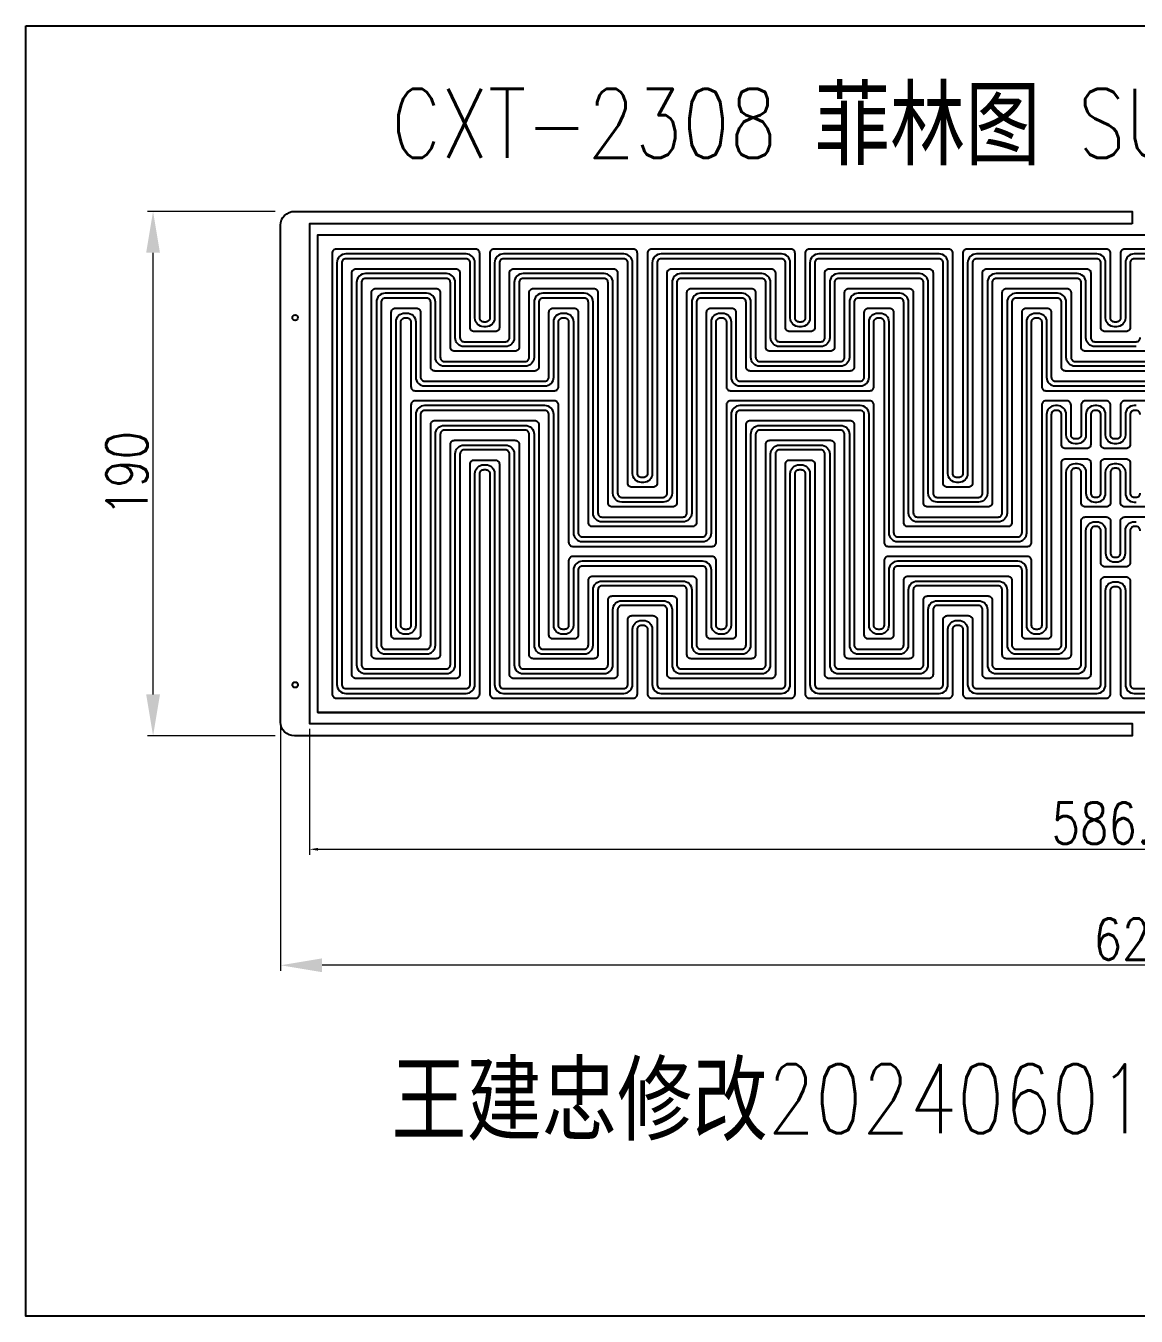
# Model space of a CAD drawing. Header units: millimetres. Extents: x 968 to 6118, y -423 to 1223.
# Drawn here: x 4542.8 to 4945.1, y -366.3 to 101.2 of the extents above; entities that cross this region are included whole.
import ezdxf

# ---------------------------------------------------------------- set-up
doc = ezdxf.new("R2010")
doc.units = ezdxf.units.MM
doc.header["$LTSCALE"] = 30
doc.header["$PDMODE"] = 3
doc.header["$PDSIZE"] = 0.3
doc.layers.get('0').update_dxf_attribs({"linetype": 'CONTINUOUS'})
doc.layers.get('Defpoints').update_dxf_attribs({"linetype": 'CONTINUOUS'})
for name, color, linetype in [('参照', 6, 'CONTINUOUS'), ('发热丝', 3, 'CONTINUOUS'), ('菲林', 30, 'CONTINUOUS')]:
    doc.layers.add(name, color=color, linetype=linetype)
doc.styles.get("Standard").update_dxf_attribs({"font": 'simplex.shx', "width": 0.8})
doc.dimstyles.new('YanXiu', dxfattribs={"dimscale": 2, "dimtxt": 2, "dimasz": 2.2, "dimexe": 0.66, "dimexo": 0.66, "dimgap": 0.66, "dimtad": 1, "dimtoh": 1, "dimdsep": 46, "dimtxsty": 'Standard', "dimcen": 0.5, "dimclrd": 1, "dimclre": 1, "dimclrt": 4, "dimazin": 2, "dimtfac": 1, "dimtmove": 0, "dimatfit": 3, "dimfxl": 1, "dimlwd": 5, "dimlwe": 5, "dimarcsym": 0})

# ---------------------------------------------------------------- blocks, each defined once
blk = doc.blocks.new('*D73')
at = {"layer": 'Defpoints', "color": 0}
for p in [(4635.12, -138.38), (5255.12, -138.38), (4635.12, -239.14)]:
    blk.add_point(p, dxfattribs=at)
at = {"layer": '参照', "color": 3, "lineweight": 5}
for p, q in [((4635.12, -140.36), (4635.12, -241.12)), ((5255.12, -140.36), (5255.12, -241.12)), ((5240.12, -239.14), (4650.12, -239.14))]:
    blk.add_line(p, q, dxfattribs=at)
at = {"layer": '参照', "color": 3}
for points in [[(4650.12, -236.64), (4650.12, -241.64), (4635.12, -239.14)], [(5240.12, -241.64), (5240.12, -236.64), (5255.12, -239.14)]]:
    blk.add_solid(points, dxfattribs=at)
at = {"layer": '参照', "color": 0, "insert": (4945.12, -229.66), "char_height": 15, "attachment_point": 5}
blk.add_mtext('620', dxfattribs=at)
blk = doc.blocks.new('*D74')
at = {"layer": 'Defpoints', "color": 0}
for p in [(4588.91, 33.97), (4635.12, 33.97), (4635.12, -156.03)]:
    blk.add_point(p, dxfattribs=at)
at = {"layer": '参照', "color": 3, "lineweight": 5}
for p, q in [((4633.14, 33.97), (4586.93, 33.97)), ((4588.91, -141.03), (4588.91, 18.97)), ((4633.14, -156.03), (4586.93, -156.03))]:
    blk.add_line(p, q, dxfattribs=at)
at = {"layer": '参照', "color": 3}
for points in [[(4591.41, 18.97), (4586.41, 18.97), (4588.91, 33.97)], [(4586.41, -141.03), (4591.41, -141.03), (4588.91, -156.03)]]:
    blk.add_solid(points, dxfattribs=at)
at = {"layer": '参照', "color": 0, "insert": (4579.43, -61.03), "char_height": 15, "attachment_point": 5, "rotation": 90}
blk.add_mtext('190', dxfattribs=at)
blk = doc.blocks.new('*D75')
at = {"layer": 'Defpoints', "color": 0}
for p in [(4645.62, -151.53), (5232.12, -151.53), (5232.12, -197.12)]:
    blk.add_point(p, dxfattribs=at)
at = {"layer": '参照', "color": 3, "lineweight": 5}
for p, q in [((4645.62, -153.51), (4645.62, -199.1)), ((5232.12, -153.51), (5232.12, -199.1)), ((4648.62, -197.12), (5229.12, -197.12))]:
    blk.add_line(p, q, dxfattribs=at)
at = {"layer": '参照', "color": 3}
for points in [[(4648.62, -196.62), (4648.62, -197.62), (4645.62, -197.12)], [(5229.12, -197.62), (5229.12, -196.62), (5232.12, -197.12)]]:
    blk.add_solid(points, dxfattribs=at)
at = {"layer": '参照', "color": 0, "insert": (4937.62, -187.64), "char_height": 15, "attachment_point": 5}
blk.add_mtext('586.5', dxfattribs=at)

msp = doc.modelspace()

# ---------------------------------------------------------------- linework, layer by layer
msp.add_lwpolyline([(5246.622, -41.03), (5246.622, -81.03), (5226.622, -81.03), (5226.622, -147.53), (4648.622, -147.53), (5226.622, -147.53), (4648.622, -147.53), (4648.622, 25.47), (5226.622, 25.47), (5226.622, -41.03)], close=True)
at = {"layer": '参照'}
msp.add_lwpolyline([(4542.797, 101.197), (5294.27, 101.197), (5294.27, -366.265), (4542.797, -366.265)], close=True, dxfattribs=at)
for points in [[(4987.985, 18.57), (4944.393, 18.57, 0.4142136), (4941.193, 15.37), (4941.193, -4.643, -0.4142136), (4937.993, -7.843), (4937.251, -7.843, -0.4142136), (4934.051, -4.643), (4934.051, 15.37, 0.4142136), (4930.851, 18.57), (4887.258, 18.57, 0.4142136), (4884.058, 15.37), (4884.058, -61.024, -0.4142136), (4880.858, -64.224), (4880.117, -64.224, -0.4142136), (4876.917, -61.024), (4876.917, 15.37, 0.4142136), (4873.717, 18.57), (4830.124, 18.57, 0.4142136), (4826.924, 15.37), (4826.924, -4.643, -0.4142136), (4823.724, -7.843), (4822.983, -7.843, -0.4142136), (4819.783, -4.643), (4819.783, 15.37, 0.4142136), (4816.583, 18.57), (4772.99, 18.57, 0.4142136), (4769.79, 15.37), (4769.79, -61.024, -0.4142136), (4766.59, -64.224), (4765.848, -64.224, -0.4142136), (4762.648, -61.024), (4762.648, 15.37, 0.4142136), (4759.448, 18.57), (4715.856, 18.57, 0.4142136), (4712.656, 15.37), (4712.656, -4.643, -0.4142136), (4709.456, -7.843), (4708.714, -7.843, -0.4142136), (4705.514, -4.643), (4705.514, 15.37, 0.4142136), (4702.314, 18.57), (4658.722, 18.57, 0.4142136), (4655.522, 15.37), (4655.522, -137.43, 0.4142136), (4658.722, -140.63), (4702.314, -140.63, 0.4142136), (4705.514, -137.43), (4705.514, -61.035, -0.4142136), (4708.714, -57.835), (4709.456, -57.835, -0.4142136), (4712.656, -61.035), (4712.656, -137.43, 0.4142136), (4715.856, -140.63), (4759.448, -140.63, 0.4142136), (4762.648, -137.43), (4762.648, -117.417, -0.4142136), (4765.848, -114.217), (4766.59, -114.217, -0.4142136), (4769.79, -117.417), (4769.79, -137.43, 0.4142136), (4772.99, -140.63), (4816.583, -140.63, 0.4142136), (4819.783, -137.43), (4819.783, -61.035, -0.4142136), (4822.983, -57.835), (4823.724, -57.835, -0.4142136), (4826.924, -61.035), (4826.924, -137.43, 0.4142136), (4830.124, -140.63), (4873.717, -140.63, 0.4142136), (4876.917, -137.43), (4876.917, -117.417, -0.4142136), (4880.117, -114.217), (4880.858, -114.217, -0.4142136), (4884.058, -117.417), (4884.058, -137.43, 0.4142136), (4887.258, -140.63), (4930.851, -140.63, 0.4142136), (4934.051, -137.43), (4934.051, -103.387, -0.4142136), (4937.251, -100.187), (4937.993, -100.187, -0.4142136), (4941.193, -103.387), (4941.193, -137.43, 0.4142136), (4944.393, -140.63), (4987.985, -140.63, 0.4142136)], [(4945.134, -14.984), (4930.109, -14.984, -0.4142136), (4926.909, -11.784), (4926.909, 8.229, 0.4142136), (4923.709, 11.429), (4894.4, 11.429, 0.4142136), (4891.2, 8.229), (4891.2, -68.166, -0.4142136), (4888, -71.366), (4872.975, -71.366, -0.4142136), (4869.775, -68.166), (4869.775, 8.229, 0.4142136), (4866.575, 11.429), (4837.266, 11.429, 0.4142136), (4834.066, 8.229), (4834.066, -11.784, -0.4142136), (4830.866, -14.984), (4815.841, -14.984, -0.4142136), (4812.641, -11.784), (4812.641, 8.229, 0.4142136), (4809.441, 11.429), (4780.132, 11.429, 0.4142136), (4776.932, 8.229), (4776.932, -68.166, -0.4142136), (4773.732, -71.366), (4758.707, -71.366, -0.4142136), (4755.507, -68.166), (4755.507, 8.229, 0.4142136), (4752.307, 11.429), (4722.998, 11.429, 0.4142136), (4719.798, 8.229), (4719.798, -11.784, -0.4142136), (4716.598, -14.984), (4701.572, -14.984, -0.4142136), (4698.372, -11.784), (4698.372, 8.229, 0.4142136), (4695.172, 11.429), (4665.864, 11.429, 0.4142136), (4662.664, 8.229), (4662.664, -130.288, 0.4142136), (4665.864, -133.488), (4695.172, -133.488, 0.4142136), (4698.372, -130.288), (4698.372, -53.893, -0.4142136), (4701.572, -50.693), (4716.598, -50.693, -0.4142136), (4719.798, -53.893), (4719.798, -130.288, 0.4142136), (4722.998, -133.488), (4752.307, -133.488, 0.4142136), (4755.507, -130.288), (4755.507, -110.275, -0.4142136), (4758.707, -107.075), (4773.732, -107.075, -0.4142136), (4776.932, -110.275), (4776.932, -130.288, 0.4142136), (4780.132, -133.488), (4809.441, -133.488, 0.4142136), (4812.641, -130.288), (4812.641, -53.893, -0.4142136), (4815.841, -50.693), (4830.866, -50.693, -0.4142136), (4834.066, -53.893), (4834.066, -130.288, 0.4142136), (4837.266, -133.488), (4866.575, -133.488, 0.4142136), (4869.775, -130.288), (4869.775, -110.275, -0.4142136), (4872.975, -107.075), (4888, -107.075, -0.4142136), (4891.2, -110.275), (4891.2, -130.288, 0.4142136), (4894.4, -133.488), (4923.709, -133.488, 0.4142136), (4926.909, -130.288), (4926.909, -81.675, -0.4142136), (4930.109, -78.475), (4930.851, -78.475, -0.4142136), (4934.051, -81.675), (4934.051, -89.845, 0.4142136), (4937.251, -93.045), (4937.993, -93.045, 0.4142136), (4941.193, -89.845), (4941.193, -81.675, -0.4142136), (4944.393, -78.475), (4945.134, -78.475, -0.4142136)], [(4952.276, -22.126), (4922.967, -22.126, -0.4142136), (4919.767, -18.926), (4919.767, 1.087, 0.4142136), (4916.567, 4.287), (4901.542, 4.287, 0.4142136), (4898.342, 1.087), (4898.342, -75.308, -0.4142136), (4895.142, -78.508), (4865.833, -78.508, -0.4142136), (4862.633, -75.308), (4862.633, 1.087, 0.4142136), (4859.433, 4.287), (4844.408, 4.287, 0.4142136), (4841.208, 1.087), (4841.208, -18.926, -0.4142136), (4838.008, -22.126), (4808.699, -22.126, -0.4142136), (4805.499, -18.926), (4805.499, 1.087, 0.4142136), (4802.299, 4.287), (4787.274, 4.287, 0.4142136), (4784.074, 1.087), (4784.074, -75.308, -0.4142136), (4780.874, -78.508), (4751.565, -78.508, -0.4142136), (4748.365, -75.308), (4748.365, 1.087, 0.4142136), (4745.165, 4.287), (4730.14, 4.287, 0.4142136), (4726.94, 1.087), (4726.94, -18.926, -0.4142136), (4723.74, -22.126), (4694.431, -22.126, -0.4142136), (4691.231, -18.926), (4691.231, 1.087, 0.4142136), (4688.031, 4.287), (4673.005, 4.287, 0.4142136), (4669.805, 1.087), (4669.805, -123.146, 0.4142136), (4673.005, -126.346), (4688.031, -126.346, 0.4142136), (4691.231, -123.146), (4691.231, -46.752, -0.4142136), (4694.431, -43.552), (4723.74, -43.552, -0.4142136), (4726.94, -46.752), (4726.94, -123.146, 0.4142136), (4730.14, -126.346), (4745.165, -126.346, 0.4142136), (4748.365, -123.146), (4748.365, -103.133, -0.4142136), (4751.565, -99.933), (4780.874, -99.933, -0.4142136), (4784.074, -103.133), (4784.074, -123.146, 0.4142136), (4787.274, -126.346), (4802.299, -126.346, 0.4142136), (4805.499, -123.146), (4805.499, -46.752, -0.4142136), (4808.699, -43.552), (4838.008, -43.552, -0.4142136), (4841.208, -46.752), (4841.208, -123.146, 0.4142136), (4844.408, -126.346), (4859.433, -126.346, 0.4142136), (4862.633, -123.146), (4862.633, -103.133, -0.4142136), (4865.833, -99.933), (4895.142, -99.933, -0.4142136), (4898.342, -103.133), (4898.342, -123.146, 0.4142136), (4901.542, -126.346), (4916.567, -126.346, 0.4142136), (4919.767, -123.146), (4919.767, -60.567, -0.4142136), (4922.967, -57.367), (4923.709, -57.367, -0.4142136), (4926.909, -60.567), (4926.909, -68.133, 0.4142136), (4930.109, -71.333), (4930.851, -71.333, 0.4142136), (4934.051, -68.133), (4934.051, -60.567, -0.4142136), (4937.251, -57.367), (4937.993, -57.367, -0.4142136), (4941.193, -60.567), (4941.193, -68.133, 0.4142136), (4944.393, -71.333), (4945.134, -71.333, 0.4142136)], [(4945.134, -36.41), (4944.393, -36.41, 0.4142136), (4941.193, -39.61), (4941.193, -47.025, -0.4142136), (4937.993, -50.225), (4937.251, -50.225, -0.4142136), (4934.051, -47.025), (4934.051, -39.61, 0.4142136), (4930.851, -36.41), (4930.109, -36.41, 0.4142136), (4926.909, -39.61), (4926.909, -47.025, -0.4142136), (4923.709, -50.225), (4922.967, -50.225, -0.4142136), (4919.767, -47.025), (4919.767, -39.61, 0.4142136), (4916.567, -36.41), (4915.826, -36.41, 0.4142136), (4912.626, -39.61), (4912.626, -116.004, -0.4142136), (4909.426, -119.204), (4908.684, -119.204, -0.4142136), (4905.484, -116.004), (4905.484, -95.991, 0.4142136), (4902.284, -92.791), (4858.691, -92.791, 0.4142136), (4855.491, -95.991), (4855.491, -116.004, -0.4142136), (4852.291, -119.204), (4851.55, -119.204, -0.4142136), (4848.35, -116.004), (4848.35, -39.61, 0.4142136), (4845.15, -36.41), (4801.557, -36.41, 0.4142136), (4798.357, -39.61), (4798.357, -116.004, -0.4142136), (4795.157, -119.204), (4794.415, -119.204, -0.4142136), (4791.215, -116.004), (4791.215, -95.991, 0.4142136), (4788.015, -92.791), (4744.423, -92.791, 0.4142136), (4741.223, -95.991), (4741.223, -116.004, -0.4142136), (4738.023, -119.204), (4737.281, -119.204, -0.4142136), (4734.081, -116.004), (4734.081, -39.61, 0.4142136), (4730.881, -36.41), (4687.289, -36.41, 0.4142136), (4684.089, -39.61), (4684.089, -116.004, -0.4142136), (4680.889, -119.204), (4680.147, -119.204, -0.4142136), (4676.947, -116.004), (4676.947, -6.055, -0.4142136), (4680.147, -2.855), (4680.889, -2.855, -0.4142136), (4684.089, -6.055), (4684.089, -26.068, 0.4142136), (4687.289, -29.268), (4730.881, -29.268, 0.4142136), (4734.081, -26.068), (4734.081, -6.055, -0.4142136), (4737.281, -2.855), (4738.023, -2.855, -0.4142136), (4741.223, -6.055), (4741.223, -82.449, 0.4142136), (4744.423, -85.649), (4788.015, -85.649, 0.4142136), (4791.215, -82.449), (4791.215, -6.055, -0.4142136), (4794.415, -2.855), (4795.157, -2.855, -0.4142136), (4798.357, -6.055), (4798.357, -26.068, 0.4142136), (4801.557, -29.268), (4845.15, -29.268, 0.4142136), (4848.35, -26.068), (4848.35, -6.055, -0.4142136), (4851.55, -2.855), (4852.291, -2.855, -0.4142136), (4855.491, -6.055), (4855.491, -82.449, 0.4142136), (4858.691, -85.649), (4902.284, -85.649, 0.4142136), (4905.484, -82.449), (4905.484, -6.055, -0.4142136), (4908.684, -2.855), (4909.426, -2.855, -0.4142136), (4912.626, -6.055), (4912.626, -26.068, 0.4142136), (4915.826, -29.268), (4959.418, -29.268, 0.4142136)]]:
    msp.add_lwpolyline(points, format="xyb", dxfattribs=at)
at = {"layer": '发热丝'}
for points in [[(4991.422, 20.307), (4940.956, 20.307, 0.4142136), (4939.456, 18.807), (4939.456, -4.606, -0.4142136), (4937.956, -6.106), (4937.288, -6.106, -0.4142136), (4935.788, -4.606), (4935.788, 18.807, 0.4142136), (4934.288, 20.307), (4883.822, 20.307, 0.4142136), (4882.322, 18.807), (4882.322, -60.987, -0.4142136), (4880.822, -62.487), (4880.154, -62.487, -0.4142136), (4878.654, -60.987), (4878.654, 18.807, 0.4142136), (4877.154, 20.307), (4826.687, 20.307, 0.4142136), (4825.187, 18.807), (4825.187, -4.606, -0.4142136), (4823.687, -6.106), (4823.02, -6.106, -0.4142136), (4821.52, -4.606), (4821.52, 18.807, 0.4142136), (4820.02, 20.307), (4769.553, 20.307, 0.4142136), (4768.053, 18.807), (4768.053, -60.987, -0.4142136), (4766.553, -62.487), (4765.885, -62.487, -0.4142136), (4764.385, -60.987), (4764.385, 18.807, 0.4142136), (4762.885, 20.307), (4712.419, 20.307, 0.4142136), (4710.919, 18.807), (4710.919, -4.606, -0.4142136), (4709.419, -6.106), (4708.751, -6.106, -0.4142136), (4707.251, -4.606), (4707.251, 18.807, 0.4142136), (4705.751, 20.307), (4655.285, 20.307, 0.4142136), (4653.785, 18.807), (4653.785, -140.867, 0.4142136), (4655.285, -142.367), (4705.751, -142.367, 0.4142136), (4707.251, -140.867), (4707.251, -61.072, -0.4142136), (4708.751, -59.572), (4709.419, -59.572, -0.4142136), (4710.919, -61.072), (4710.919, -140.867, 0.4142136), (4712.419, -142.367), (4762.885, -142.367, 0.4142136), (4764.385, -140.867), (4764.385, -117.454, -0.4142136), (4765.885, -115.954), (4766.553, -115.954, -0.4142136), (4768.053, -117.454), (4768.053, -140.867, 0.4142136), (4769.553, -142.367), (4820.02, -142.367, 0.4142136), (4821.52, -140.867), (4821.52, -61.072, -0.4142136), (4823.02, -59.572), (4823.687, -59.572, -0.4142136), (4825.187, -61.072), (4825.187, -140.867, 0.4142136), (4826.687, -142.367), (4877.154, -142.367, 0.4142136), (4878.654, -140.867), (4878.654, -117.454, -0.4142136), (4880.154, -115.954), (4880.822, -115.954, -0.4142136), (4882.322, -117.454), (4882.322, -140.867, 0.4142136), (4883.822, -142.367), (4934.288, -142.367, 0.4142136), (4935.788, -140.867), (4935.788, -103.424, -0.4142136), (4937.288, -101.924), (4937.956, -101.924, -0.4142136), (4939.456, -103.424), (4939.456, -140.867, 0.4142136), (4940.956, -142.367), (4991.422, -142.367, 0.4142136)], [(4987.948, 16.833), (4944.43, 16.833, 0.4142136), (4942.93, 15.333), (4942.93, -8.08, -0.4142136), (4941.43, -9.58), (4933.814, -9.58, -0.4142136), (4932.314, -8.08), (4932.314, 15.333, 0.4142136), (4930.814, 16.833), (4887.295, 16.833, 0.4142136), (4885.795, 15.333), (4885.795, -64.461, -0.4142136), (4884.295, -65.961), (4876.68, -65.961, -0.4142136), (4875.18, -64.461), (4875.18, 15.333, 0.4142136), (4873.68, 16.833), (4830.161, 16.833, 0.4142136), (4828.661, 15.333), (4828.661, -8.08, -0.4142136), (4827.161, -9.58), (4819.546, -9.58, -0.4142136), (4818.046, -8.08), (4818.046, 15.333, 0.4142136), (4816.546, 16.833), (4773.027, 16.833, 0.4142136), (4771.527, 15.333), (4771.527, -64.461, -0.4142136), (4770.027, -65.961), (4762.411, -65.961, -0.4142136), (4760.911, -64.461), (4760.911, 15.333, 0.4142136), (4759.411, 16.833), (4715.893, 16.833, 0.4142136), (4714.393, 15.333), (4714.393, -8.08, -0.4142136), (4712.893, -9.58), (4705.277, -9.58, -0.4142136), (4703.777, -8.08), (4703.777, 15.333, 0.4142136), (4702.277, 16.833), (4658.759, 16.833, 0.4142136), (4657.259, 15.333), (4657.259, -137.393, 0.4142136), (4658.759, -138.893), (4702.277, -138.893, 0.4142136), (4703.777, -137.393), (4703.777, -57.598, -0.4142136), (4705.277, -56.098), (4712.893, -56.098, -0.4142136), (4714.393, -57.598), (4714.393, -137.393, 0.4142136), (4715.893, -138.893), (4759.411, -138.893, 0.4142136), (4760.911, -137.393), (4760.911, -113.98, -0.4142136), (4762.411, -112.48), (4770.027, -112.48, -0.4142136), (4771.527, -113.98), (4771.527, -137.393, 0.4142136), (4773.027, -138.893), (4816.546, -138.893, 0.4142136), (4818.046, -137.393), (4818.046, -57.598, -0.4142136), (4819.546, -56.098), (4827.161, -56.098, -0.4142136), (4828.661, -57.598), (4828.661, -137.393, 0.4142136), (4830.161, -138.893), (4873.68, -138.893, 0.4142136), (4875.18, -137.393), (4875.18, -113.98, -0.4142136), (4876.68, -112.48), (4884.295, -112.48, -0.4142136), (4885.795, -113.98), (4885.795, -137.393, 0.4142136), (4887.295, -138.893), (4930.814, -138.893, 0.4142136), (4932.314, -137.393), (4932.314, -99.95, -0.4142136), (4933.814, -98.45), (4941.43, -98.45, -0.4142136), (4942.93, -99.95), (4942.93, -137.393, 0.4142136), (4944.43, -138.893), (4987.948, -138.893, 0.4142136)], [(4946.597, -81.712, 0.4142136), (4945.097, -80.212), (4944.43, -80.212, 0.4142136), (4942.93, -81.712), (4942.93, -93.282, -0.4142136), (4941.43, -94.782), (4933.814, -94.782, -0.4142136), (4932.314, -93.282), (4932.314, -81.712, 0.4142136), (4930.814, -80.212), (4930.146, -80.212, 0.4142136), (4928.646, -81.712), (4928.646, -133.725, -0.4142136), (4927.146, -135.225), (4890.963, -135.225, -0.4142136), (4889.463, -133.725), (4889.463, -110.312, 0.4142136), (4887.963, -108.812), (4873.012, -108.812, 0.4142136), (4871.512, -110.312), (4871.512, -133.725, -0.4142136), (4870.012, -135.225), (4833.829, -135.225, -0.4142136), (4832.329, -133.725), (4832.329, -53.93, 0.4142136), (4830.829, -52.43), (4815.878, -52.43, 0.4142136), (4814.378, -53.93), (4814.378, -133.725, -0.4142136), (4812.878, -135.225), (4776.695, -135.225, -0.4142136), (4775.195, -133.725), (4775.195, -110.312, 0.4142136), (4773.695, -108.812), (4758.744, -108.812, 0.4142136), (4757.244, -110.312), (4757.244, -133.725, -0.4142136), (4755.744, -135.225), (4719.561, -135.225, -0.4142136), (4718.061, -133.725), (4718.061, -53.93, 0.4142136), (4716.561, -52.43), (4701.609, -52.43, 0.4142136), (4700.109, -53.93), (4700.109, -133.725, -0.4142136), (4698.609, -135.225), (4662.427, -135.225, -0.4142136), (4660.927, -133.725), (4660.927, 11.666, -0.4142136), (4662.427, 13.166), (4698.609, 13.166, -0.4142136), (4700.109, 11.666), (4700.109, -11.747, 0.4142136), (4701.609, -13.247), (4716.561, -13.247, 0.4142136), (4718.061, -11.747), (4718.061, 11.666, -0.4142136), (4719.561, 13.166), (4755.744, 13.166, -0.4142136), (4757.244, 11.666), (4757.244, -68.129, 0.4142136), (4758.744, -69.629), (4773.695, -69.629, 0.4142136), (4775.195, -68.129), (4775.195, 11.666, -0.4142136), (4776.695, 13.166), (4812.878, 13.166, -0.4142136), (4814.378, 11.666), (4814.378, -11.747, 0.4142136), (4815.878, -13.247), (4830.829, -13.247, 0.4142136), (4832.329, -11.747), (4832.329, 11.666, -0.4142136), (4833.829, 13.166), (4870.012, 13.166, -0.4142136), (4871.512, 11.666), (4871.512, -68.129, 0.4142136), (4873.012, -69.629), (4887.963, -69.629, 0.4142136), (4889.463, -68.129), (4889.463, 11.666, -0.4142136), (4890.963, 13.166), (4927.146, 13.166, -0.4142136), (4928.646, 11.666), (4928.646, -11.747, 0.4142136), (4930.146, -13.247), (4945.097, -13.247, 0.4142136), (4946.597, -11.747)], [(4948.571, -16.721), (4926.672, -16.721, -0.4142136), (4925.172, -15.221), (4925.172, 8.192, 0.4142136), (4923.672, 9.692), (4894.437, 9.692, 0.4142136), (4892.937, 8.192), (4892.937, -71.603, -0.4142136), (4891.437, -73.103), (4869.538, -73.103, -0.4142136), (4868.038, -71.603), (4868.038, 8.192, 0.4142136), (4866.538, 9.692), (4837.303, 9.692, 0.4142136), (4835.803, 8.192), (4835.803, -15.221, -0.4142136), (4834.303, -16.721), (4812.404, -16.721, -0.4142136), (4810.904, -15.221), (4810.904, 8.192, 0.4142136), (4809.404, 9.692), (4780.169, 9.692, 0.4142136), (4778.669, 8.192), (4778.669, -71.603, -0.4142136), (4777.169, -73.103), (4755.27, -73.103, -0.4142136), (4753.77, -71.603), (4753.77, 8.192, 0.4142136), (4752.27, 9.692), (4723.035, 9.692, 0.4142136), (4721.535, 8.192), (4721.535, -15.221, -0.4142136), (4720.035, -16.721), (4698.135, -16.721, -0.4142136), (4696.635, -15.221), (4696.635, 8.192, 0.4142136), (4695.135, 9.692), (4665.901, 9.692, 0.4142136), (4664.401, 8.192), (4664.401, -130.251, 0.4142136), (4665.901, -131.751), (4695.135, -131.751, 0.4142136), (4696.635, -130.251), (4696.635, -50.456, -0.4142136), (4698.135, -48.956), (4720.035, -48.956, -0.4142136), (4721.535, -50.456), (4721.535, -130.251, 0.4142136), (4723.035, -131.751), (4752.27, -131.751, 0.4142136), (4753.77, -130.251), (4753.77, -106.838, -0.4142136), (4755.27, -105.338), (4777.169, -105.338, -0.4142136), (4778.669, -106.838), (4778.669, -130.251, 0.4142136), (4780.169, -131.751), (4809.404, -131.751, 0.4142136), (4810.904, -130.251), (4810.904, -50.456, -0.4142136), (4812.404, -48.956), (4834.303, -48.956, -0.4142136), (4835.803, -50.456), (4835.803, -130.251, 0.4142136), (4837.303, -131.751), (4866.538, -131.751, 0.4142136), (4868.038, -130.251), (4868.038, -106.838, -0.4142136), (4869.538, -105.338), (4891.437, -105.338, -0.4142136), (4892.937, -106.838), (4892.937, -130.251, 0.4142136), (4894.437, -131.751), (4923.672, -131.751, 0.4142136), (4925.172, -130.251), (4925.172, -78.238, -0.4142136), (4926.672, -76.738), (4934.288, -76.738, -0.4142136), (4935.788, -78.238), (4935.788, -89.808, 0.4142136), (4937.288, -91.308), (4937.956, -91.308, 0.4142136), (4939.456, -89.808), (4939.456, -78.238, -0.4142136), (4940.956, -76.738), (4948.571, -76.738, -0.4142136)], [(4948.571, -73.07), (4940.956, -73.07, -0.4142136), (4939.456, -71.57), (4939.456, -60.604, 0.4142136), (4937.956, -59.104), (4937.288, -59.104, 0.4142136), (4935.788, -60.604), (4935.788, -71.57, -0.4142136), (4934.288, -73.07), (4926.672, -73.07, -0.4142136), (4925.172, -71.57), (4925.172, -60.604, 0.4142136), (4923.672, -59.104), (4923.004, -59.104, 0.4142136), (4921.504, -60.604), (4921.504, -126.583, -0.4142136), (4920.004, -128.083), (4898.105, -128.083, -0.4142136), (4896.605, -126.583), (4896.605, -103.17, 0.4142136), (4895.105, -101.67), (4865.87, -101.67, 0.4142136), (4864.37, -103.17), (4864.37, -126.583, -0.4142136), (4862.87, -128.083), (4840.971, -128.083, -0.4142136), (4839.471, -126.583), (4839.471, -46.789, 0.4142136), (4837.971, -45.289), (4808.736, -45.289, 0.4142136), (4807.236, -46.789), (4807.236, -126.583, -0.4142136), (4805.736, -128.083), (4783.837, -128.083, -0.4142136), (4782.337, -126.583), (4782.337, -103.17, 0.4142136), (4780.837, -101.67), (4751.602, -101.67, 0.4142136), (4750.102, -103.17), (4750.102, -126.583, -0.4142136), (4748.602, -128.083), (4726.703, -128.083, -0.4142136), (4725.203, -126.583), (4725.203, -46.789, 0.4142136), (4723.703, -45.289), (4694.468, -45.289, 0.4142136), (4692.968, -46.789), (4692.968, -126.583, -0.4142136), (4691.468, -128.083), (4669.568, -128.083, -0.4142136), (4668.068, -126.583), (4668.068, 4.524, -0.4142136), (4669.568, 6.024), (4691.468, 6.024, -0.4142136), (4692.968, 4.524), (4692.968, -18.889, 0.4142136), (4694.468, -20.389), (4723.703, -20.389, 0.4142136), (4725.203, -18.889), (4725.203, 4.524, -0.4142136), (4726.703, 6.024), (4748.602, 6.024, -0.4142136), (4750.102, 4.524), (4750.102, -75.271, 0.4142136), (4751.602, -76.771), (4780.837, -76.771, 0.4142136), (4782.337, -75.271), (4782.337, 4.524, -0.4142136), (4783.837, 6.024), (4805.736, 6.024, -0.4142136), (4807.236, 4.524), (4807.236, -18.889, 0.4142136), (4808.736, -20.389), (4837.971, -20.389, 0.4142136), (4839.471, -18.889), (4839.471, 4.524, -0.4142136), (4840.971, 6.024), (4862.87, 6.024, -0.4142136), (4864.37, 4.524), (4864.37, -75.271, 0.4142136), (4865.87, -76.771), (4895.105, -76.771, 0.4142136), (4896.605, -75.271), (4896.605, 4.524, -0.4142136), (4898.105, 6.024), (4920.004, 6.024, -0.4142136), (4921.504, 4.524), (4921.504, -18.889, 0.4142136), (4923.004, -20.389), (4952.239, -20.389, 0.4142136)], [(4955.713, -23.863), (4919.53, -23.863, -0.4142136), (4918.03, -22.363), (4918.03, 1.05, 0.4142136), (4916.53, 2.55), (4901.579, 2.55, 0.4142136), (4900.079, 1.05), (4900.079, -78.745, -0.4142136), (4898.579, -80.245), (4862.396, -80.245, -0.4142136), (4860.896, -78.745), (4860.896, 1.05, 0.4142136), (4859.396, 2.55), (4844.445, 2.55, 0.4142136), (4842.945, 1.05), (4842.945, -22.363, -0.4142136), (4841.445, -23.863), (4805.262, -23.863, -0.4142136), (4803.762, -22.363), (4803.762, 1.05, 0.4142136), (4802.262, 2.55), (4787.311, 2.55, 0.4142136), (4785.811, 1.05), (4785.811, -78.745, -0.4142136), (4784.311, -80.245), (4748.128, -80.245, -0.4142136), (4746.628, -78.745), (4746.628, 1.05, 0.4142136), (4745.128, 2.55), (4730.177, 2.55, 0.4142136), (4728.677, 1.05), (4728.677, -22.363, -0.4142136), (4727.177, -23.863), (4690.994, -23.863, -0.4142136), (4689.494, -22.363), (4689.494, 1.05, 0.4142136), (4687.994, 2.55), (4673.042, 2.55, 0.4142136), (4671.542, 1.05), (4671.542, -123.109, 0.4142136), (4673.042, -124.609), (4687.994, -124.609, 0.4142136), (4689.494, -123.109), (4689.494, -43.315, -0.4142136), (4690.994, -41.815), (4727.177, -41.815, -0.4142136), (4728.677, -43.315), (4728.677, -123.109, 0.4142136), (4730.177, -124.609), (4745.128, -124.609, 0.4142136), (4746.628, -123.109), (4746.628, -99.696, -0.4142136), (4748.128, -98.196), (4784.311, -98.196, -0.4142136), (4785.811, -99.696), (4785.811, -123.109, 0.4142136), (4787.311, -124.609), (4802.262, -124.609, 0.4142136), (4803.762, -123.109), (4803.762, -43.315, -0.4142136), (4805.262, -41.815), (4841.445, -41.815, -0.4142136), (4842.945, -43.315), (4842.945, -123.109, 0.4142136), (4844.445, -124.609), (4859.396, -124.609, 0.4142136), (4860.896, -123.109), (4860.896, -99.696, -0.4142136), (4862.396, -98.196), (4898.579, -98.196, -0.4142136), (4900.079, -99.696), (4900.079, -123.109, 0.4142136), (4901.579, -124.609), (4916.53, -124.609, 0.4142136), (4918.03, -123.109), (4918.03, -57.13, -0.4142136), (4919.53, -55.63), (4927.146, -55.63, -0.4142136), (4928.646, -57.13), (4928.646, -68.096, 0.4142136), (4930.146, -69.596), (4930.814, -69.596, 0.4142136), (4932.314, -68.096), (4932.314, -57.13, -0.4142136), (4933.814, -55.63), (4941.43, -55.63, -0.4142136), (4942.93, -57.13), (4942.93, -68.096, 0.4142136), (4944.43, -69.596), (4945.097, -69.596, 0.4142136), (4946.597, -68.096)], [(4946.597, -39.647, 0.4142136), (4945.097, -38.147), (4944.43, -38.147, 0.4142136), (4942.93, -39.647), (4942.93, -50.462, -0.4142136), (4941.43, -51.962), (4933.814, -51.962, -0.4142136), (4932.314, -50.462), (4932.314, -39.647, 0.4142136), (4930.814, -38.147), (4930.146, -38.147, 0.4142136), (4928.646, -39.647), (4928.646, -50.462, -0.4142136), (4927.146, -51.962), (4919.53, -51.962, -0.4142136), (4918.03, -50.462), (4918.03, -39.647, 0.4142136), (4916.53, -38.147), (4915.863, -38.147, 0.4142136), (4914.363, -39.647), (4914.363, -119.441, -0.4142136), (4912.863, -120.941), (4905.247, -120.941, -0.4142136), (4903.747, -119.441), (4903.747, -96.028, 0.4142136), (4902.247, -94.528), (4858.728, -94.528, 0.4142136), (4857.228, -96.028), (4857.228, -119.441, -0.4142136), (4855.728, -120.941), (4848.113, -120.941, -0.4142136), (4846.613, -119.441), (4846.613, -39.647, 0.4142136), (4845.113, -38.147), (4801.594, -38.147, 0.4142136), (4800.094, -39.647), (4800.094, -119.441, -0.4142136), (4798.594, -120.941), (4790.978, -120.941, -0.4142136), (4789.478, -119.441), (4789.478, -96.028, 0.4142136), (4787.978, -94.528), (4744.46, -94.528, 0.4142136), (4742.96, -96.028), (4742.96, -119.441, -0.4142136), (4741.46, -120.941), (4733.844, -120.941, -0.4142136), (4732.344, -119.441), (4732.344, -39.647, 0.4142136), (4730.844, -38.147), (4687.326, -38.147, 0.4142136), (4685.826, -39.647), (4685.826, -119.441, -0.4142136), (4684.326, -120.941), (4676.71, -120.941, -0.4142136), (4675.21, -119.441), (4675.21, -2.618, -0.4142136), (4676.71, -1.118), (4684.326, -1.118, -0.4142136), (4685.826, -2.618), (4685.826, -26.031, 0.4142136), (4687.326, -27.531), (4730.844, -27.531, 0.4142136), (4732.344, -26.031), (4732.344, -2.618, -0.4142136), (4733.844, -1.118), (4741.46, -1.118, -0.4142136), (4742.96, -2.618), (4742.96, -82.412, 0.4142136), (4744.46, -83.912), (4787.978, -83.912, 0.4142136), (4789.478, -82.412), (4789.478, -2.618, -0.4142136), (4790.978, -1.118), (4798.594, -1.118, -0.4142136), (4800.094, -2.618), (4800.094, -26.031, 0.4142136), (4801.594, -27.531), (4845.113, -27.531, 0.4142136), (4846.613, -26.031), (4846.613, -2.618, -0.4142136), (4848.113, -1.118), (4855.728, -1.118, -0.4142136), (4857.228, -2.618), (4857.228, -82.412, 0.4142136), (4858.728, -83.912), (4902.247, -83.912, 0.4142136), (4903.747, -82.412), (4903.747, -2.618, -0.4142136), (4905.247, -1.118), (4912.863, -1.118, -0.4142136), (4914.363, -2.618), (4914.363, -26.031, 0.4142136), (4915.863, -27.531), (4959.381, -27.531, 0.4142136)], [(4948.571, -34.673), (4940.956, -34.673, 0.4142136), (4939.456, -36.173), (4939.456, -46.988, -0.4142136), (4937.956, -48.488), (4937.288, -48.488, -0.4142136), (4935.788, -46.988), (4935.788, -36.173, 0.4142136), (4934.288, -34.673), (4926.672, -34.673, 0.4142136), (4925.172, -36.173), (4925.172, -46.988, -0.4142136), (4923.672, -48.488), (4923.004, -48.488, -0.4142136), (4921.504, -46.988), (4921.504, -36.173, 0.4142136), (4920.004, -34.673), (4912.389, -34.673, 0.4142136), (4910.889, -36.173), (4910.889, -115.967, -0.4142136), (4909.389, -117.467), (4908.721, -117.467, -0.4142136), (4907.221, -115.967), (4907.221, -92.554, 0.4142136), (4905.721, -91.054), (4855.254, -91.054, 0.4142136), (4853.754, -92.554), (4853.754, -115.967, -0.4142136), (4852.254, -117.467), (4851.587, -117.467, -0.4142136), (4850.087, -115.967), (4850.087, -36.173, 0.4142136), (4848.587, -34.673), (4798.12, -34.673, 0.4142136), (4796.62, -36.173), (4796.62, -115.967, -0.4142136), (4795.12, -117.467), (4794.452, -117.467, -0.4142136), (4792.952, -115.967), (4792.952, -92.554, 0.4142136), (4791.452, -91.054), (4740.986, -91.054, 0.4142136), (4739.486, -92.554), (4739.486, -115.967, -0.4142136), (4737.986, -117.467), (4737.318, -117.467, -0.4142136), (4735.818, -115.967), (4735.818, -36.173, 0.4142136), (4734.318, -34.673), (4683.852, -34.673, 0.4142136), (4682.352, -36.173), (4682.352, -115.967, -0.4142136), (4680.852, -117.467), (4680.184, -117.467, -0.4142136), (4678.684, -115.967), (4678.684, -6.092, -0.4142136), (4680.184, -4.592), (4680.852, -4.592, -0.4142136), (4682.352, -6.092), (4682.352, -29.505, 0.4142136), (4683.852, -31.005), (4734.318, -31.005, 0.4142136), (4735.818, -29.505), (4735.818, -6.092, -0.4142136), (4737.318, -4.592), (4737.986, -4.592, -0.4142136), (4739.486, -6.092), (4739.486, -85.886, 0.4142136), (4740.986, -87.386), (4791.452, -87.386, 0.4142136), (4792.952, -85.886), (4792.952, -6.092, -0.4142136), (4794.452, -4.592), (4795.12, -4.592, -0.4142136), (4796.62, -6.092), (4796.62, -29.505, 0.4142136), (4798.12, -31.005), (4848.587, -31.005, 0.4142136), (4850.087, -29.505), (4850.087, -6.092, -0.4142136), (4851.587, -4.592), (4852.254, -4.592, -0.4142136), (4853.754, -6.092), (4853.754, -85.886, 0.4142136), (4855.254, -87.386), (4905.721, -87.386, 0.4142136), (4907.221, -85.886), (4907.221, -6.092, -0.4142136), (4908.721, -4.592), (4909.389, -4.592, -0.4142136), (4910.889, -6.092), (4910.889, -29.505, 0.4142136), (4912.389, -31.005), (4962.855, -31.005, 0.4142136)]]:
    msp.add_lwpolyline(points, format="xyb", dxfattribs=at)
at = {"layer": '菲林'}
msp.add_lwpolyline([(4943.622, 29.47), (4645.622, 29.47), (4645.622, -151.53), (4943.622, -151.53), (4943.622, -156.03), (4640.122, -156.03, -0.4142136), (4635.122, -151.03), (4635.122, 28.97, -0.4142136), (4640.122, 33.97), (4943.622, 33.97)], format="xyb", close=True, dxfattribs=at)
for centre in [(4640.372, -4.53), (4640.382, -137.53)]:
    msp.add_circle(centre, 1, dxfattribs=at)

# ---------------------------------------------------------------- texts
at = {"char_height": 25, "attachment_point": 1}
for s, insert in [('CXT-2308 {\\f宋体|b0|i0|c134|p2;菲林图 }SUS304 0.1T {\\f宋体|b0|i0|c134|p2;绿膜}', (4675.222, 78.339)), ('{\\f宋体|b0|i0|c134|p2;王建忠修改}20240601', (4675.222, -274.976))]:
    msp.add_mtext_dynamic_manual_height_columns(s, width=647.97387, gutter_width=12.5, heights=[32.961], dxfattribs=dict(at, insert=insert))

# ---------------------------------------------------------------- dimensions: what is measured, and where the dimension line sits
at = {"layer": '参照'}
dim = msp.add_linear_dim(base=(4588.906, 33.97), p1=(4635.122, -156.03), p2=(4635.122, 33.97), angle=90, dimstyle='YanXiu', override={"dimscale": 3, "dimtxt": 5, "dimasz": 5, "dimclrd": 3, "dimclre": 3, "dimclrt": 0}, dxfattribs=at)
dim.commit()
dim.dimension.update_dxf_attribs({"geometry": '*D74', "text_midpoint": (4579.426, -61.03)})
for base, p1, p2, override, picture, middle in [((4635.122, -239.14), (5255.122, -138.376), (4635.122, -138.376), {"dimscale": 3, "dimtxt": 5, "dimasz": 5, "dimclrd": 3, "dimclre": 3, "dimclrt": 0}, '*D73', (4945.122, -239.14)), ((5232.122, -197.119), (4645.622, -151.53), (5232.122, -151.53), {"dimscale": 3, "dimtxt": 5, "dimasz": 1, "dimclrd": 3, "dimclre": 3, "dimclrt": 0}, '*D75', (4937.622, -197.119))]:
    dim = msp.add_linear_dim(base=base, p1=p1, p2=p2, dimstyle='YanXiu', override=override, dxfattribs=at)
    dim.commit()
    dim.dimension.update_dxf_attribs({"geometry": picture, "text_midpoint": middle, "dimtype": 160})

doc.saveas('drawing.dxf')
